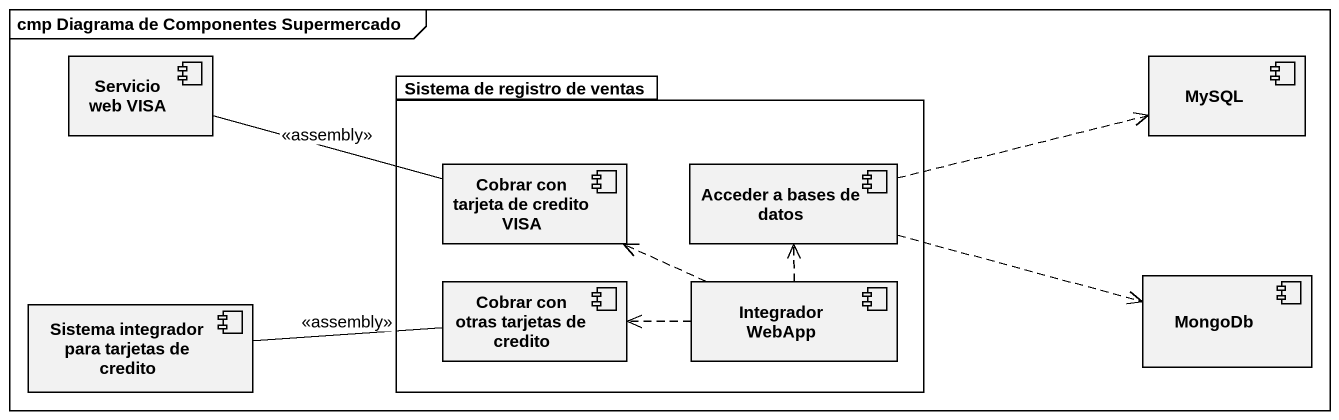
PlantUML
@startuml
mainframe cmp Diagrama de Componentes Supermercado
component "Servicio web VISA" as Servicio_web_VISA
package "Sistema de registro de ventas" as Sistema_de_registro_de {
  component "Cobrar con tarjeta de credito VISA" as Cobrar_con_tarjeta_de
  component "Acceder a bases de datos" as Acceder_a_bases_de_datos
  component "Cobrar con otras tarjetas de credito" as Cobrar_con_otras_tarjetas
  component "Integrador WebApp" as Integrador_WebApp
}
component MySQL
component "Sistema integrador para tarjetas de credito" as Sistema_integrador_para
component MongoDb
Cobrar_con_tarjeta_de -left- Servicio_web_VISA : <<assembly>>
Acceder_a_bases_de_datos .right.> MySQL
Acceder_a_bases_de_datos .right.> MongoDb
Cobrar_con_otras_tarjetas -left- Sistema_integrador_para : <<assembly>>
Integrador_WebApp .left.> Cobrar_con_tarjeta_de
Integrador_WebApp .up.> Acceder_a_bases_de_datos
Integrador_WebApp .left.> Cobrar_con_otras_tarjetas
@enduml
